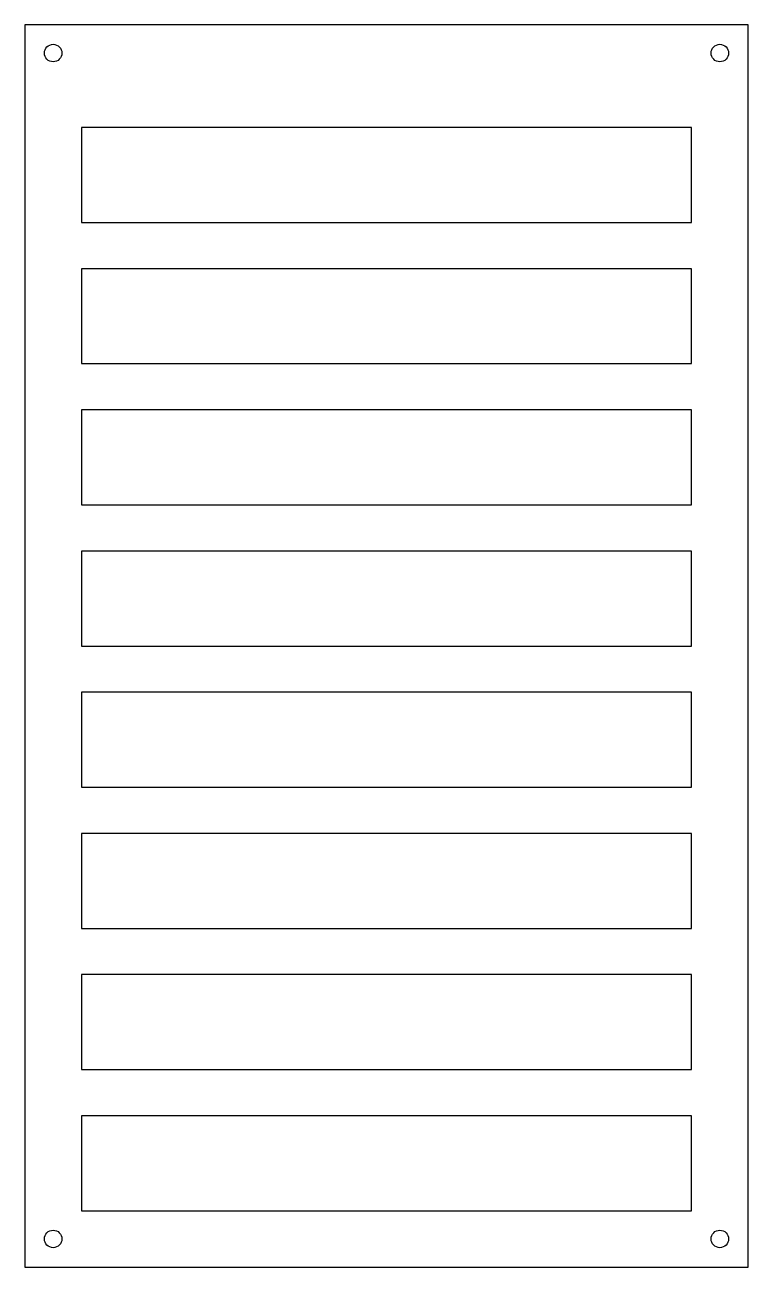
# Model space of a CAD drawing. Header units: millimetres. Extents: x 130 to 258, y -10 to 210.
import ezdxf

# ---------------------------------------------------------------- set-up
doc = ezdxf.new("R2010")
doc.units = ezdxf.units.MM
doc.layers.get('0').update_dxf_attribs({"linetype": 'CONTINUOUS'})

msp = doc.modelspace()

# ---------------------------------------------------------------- linework, layer by layer
for points in [[(258, 210), (130, 210), (130, -10), (258, -10)], [(248, 175), (248, 191.8), (140, 191.8), (140, 175)], [(248, 150), (248, 166.8), (140, 166.8), (140, 150)], [(248, 125), (248, 141.8), (140, 141.8), (140, 125)], [(248, 100), (248, 116.8), (140, 116.8), (140, 100)], [(248, 75), (248, 91.8), (140, 91.8), (140, 75)], [(248, 50), (248, 66.8), (140, 66.8), (140, 50)], [(248, 25), (248, 41.8), (140, 41.8), (140, 25)], [(140, 0), (248, 0), (248, 16.8), (140, 16.8)]]:
    msp.add_lwpolyline(points, close=True)
for centre in [(135, 205), (253, 205), (135, -5), (253, -5)]:
    msp.add_circle(centre, 1.55)

doc.saveas('drawing.dxf')
